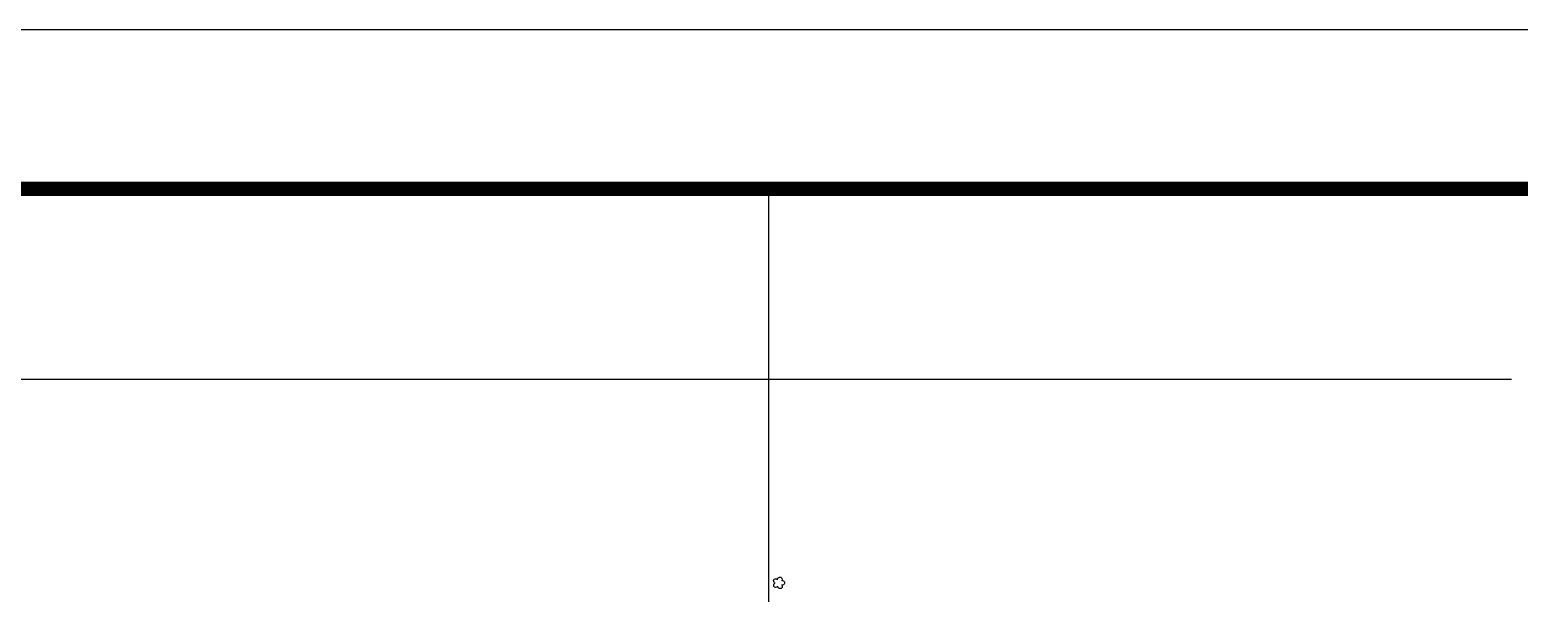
# Model space of a CAD drawing. Header units: millimetres. Extents: x 758395 to 764335, y 7809539 to 7813739.
# Drawn here: x 760271 to 762143, y 7813031 to 7813739 of the extents above; entities that cross this region are included whole.
import ezdxf

# ---------------------------------------------------------------- set-up
doc = ezdxf.new("R2010")
doc.units = ezdxf.units.MM
doc.linetypes.add('CONTINUO', pattern=[0])
doc.linetypes.add('LIN0', pattern=[0])
for name, color, linetype in [('MALHA', 8, 'Continuous'), ('MARGEM', 5, 'Continuous'), ('MATO', 3, 'Continuous')]:
    doc.layers.add(name, color=color, linetype=linetype)

msp = doc.modelspace()

# ---------------------------------------------------------------- linework, layer by layer
at = {"layer": 'MALHA'}
for p, q in [((761200, 7812909.3), (761200, 7813539.4)), ((759483.6, 7813300), (762133.5, 7813300))]:
    msp.add_line(p, q, dxfattribs=at)
at = {"layer": 'MARGEM', "color": 174, "linetype": 'LIN0', "flags": 128}
msp.add_lwpolyline([(764334.6, 7813739.4), (758394.6, 7813739.4), (758394.6, 7809539.4), (764334.6, 7809539.4)], close=True, dxfattribs=at)
at = {"layer": 'MARGEM', "color": 174, "linetype": 'LIN0', "const_width": 18.2, "flags": 128}
msp.add_lwpolyline([(764134.6, 7813539.4), (758594.6, 7813539.4), (758594.6, 7809739.4), (764134.6, 7809739.4)], close=True, dxfattribs=at)
at = {"layer": 'MATO', "linetype": 'CONTINUO'}
msp.add_polyline3d([(761211.1, 7813039.4, 0), (761209.8, 7813038.4, 0), (761208.2, 7813038.2, 0), (761207.1, 7813038.6, 0), (761206.3, 7813039.4, 0), (761206, 7813040.3, 0), (761205.9, 7813041.7, 0), (761206.3, 7813042.5, 0), (761206.8, 7813043.1, 0), (761207.7, 7813043.7, 0), (761207.1, 7813043.9, 0), (761206.5, 7813044.4, 0), (761205.9, 7813045.5, 0), (761205.7, 7813046.7, 0), (761206.2, 7813048, 0), (761206.7, 7813048.5, 0), (761207.7, 7813049.1, 0), (761208.6, 7813049.2, 0), (761209.4, 7813049.1, 0), (761210, 7813048.8, 0), (761210.7, 7813048.2, 0), (761210.9, 7813049.4, 0), (761211.1, 7813049.8, 0), (761211.6, 7813050.5, 0), (761212.3, 7813050.7, 0), (761213.1, 7813051.1, 0), (761213.9, 7813051.1, 0), (761214.7, 7813051, 0), (761215.3, 7813050.7, 0), (761215.8, 7813050.2, 0), (761216.2, 7813049.4, 0), (761216.4, 7813048.5, 0), (761216, 7813046.8, 0), (761217.1, 7813046.9, 0), (761218.1, 7813046.6, 0), (761218.9, 7813045.9, 0), (761219.4, 7813045.4, 0), (761219.6, 7813043.2, 0), (761219, 7813042.2, 0), (761218.3, 7813041.5, 0), (761217.2, 7813041.2, 0), (761216.2, 7813041.3, 0), (761216.7, 7813039.2, 0), (761216.4, 7813038.3, 0), (761215.8, 7813037.5, 0), (761215.2, 7813036.9, 0), (761214.2, 7813036.7, 0), (761213.3, 7813036.8, 0), (761212.6, 7813037, 0), (761211.8, 7813037.8, 0), (761211.3, 7813038.5, 0), (761211.1, 7813039.5, 0)], dxfattribs=at)

doc.saveas('drawing.dxf')
